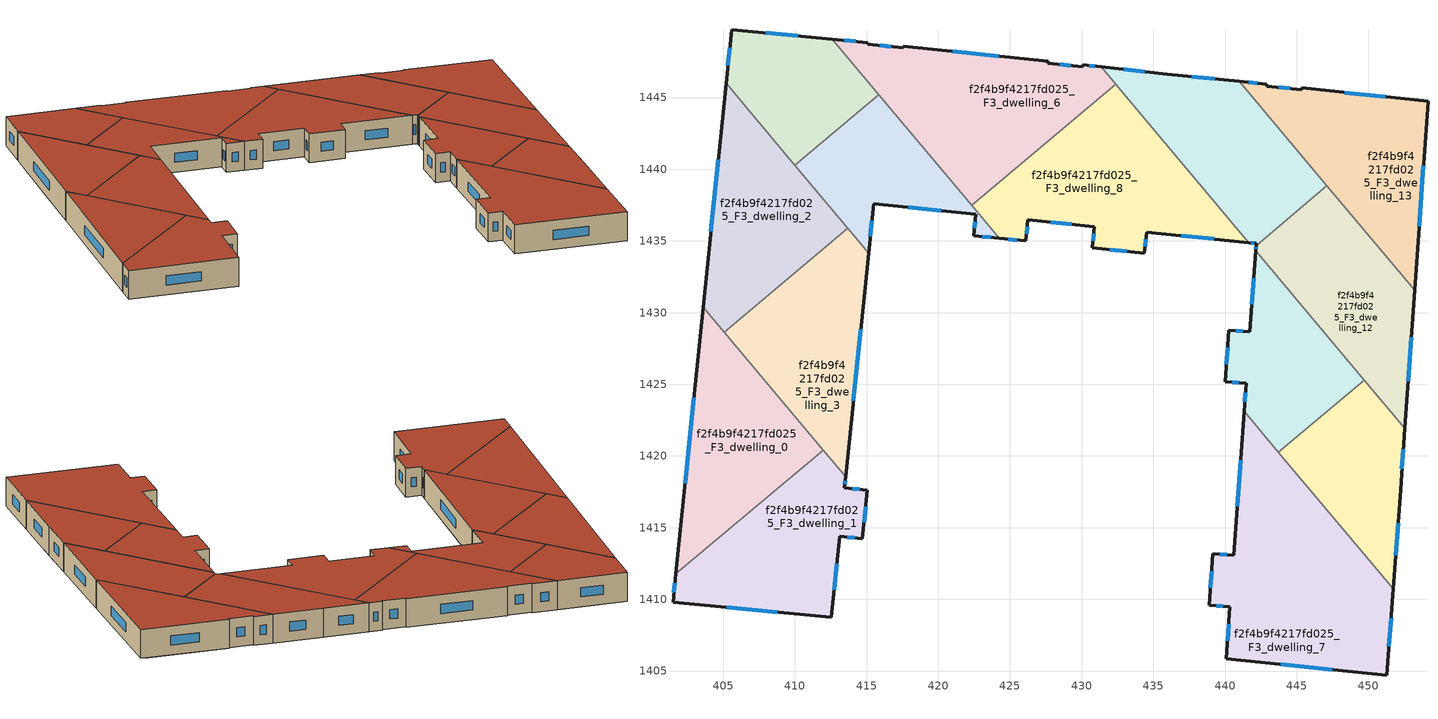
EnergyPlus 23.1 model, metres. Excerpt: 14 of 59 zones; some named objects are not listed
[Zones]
f2f4b9f4217fd025_F3_dwelling_0
 floor to f2f4b9f4217fd025_F2_dwelling_9 (EU_floor_Construction): 403.6,1430.38 411.97,1420.41 401.7,1411.78 z9
 wall outside (EU_wall_Construction): 403.6,1430.38 401.7,1411.78 z9:12
 wall to f2f4b9f4217fd025_F3_dwelling_1 (EU_wall_Construction): 401.7,1411.78 411.97,1420.41 z9:12
 wall to f2f4b9f4217fd025_F3_dwelling_3 (EU_wall_Construction): 411.97,1420.41 405.05,1428.64 z9:12
 wall to f2f4b9f4217fd025_F3_dwelling_2 (EU_wall_Construction): 405.05,1428.64 403.6,1430.38 z9:12
 window (EU_Window_Construction): 402.95,1424.05 402.34,1418.11 z10.02:10.98
 roof outside (EU_roof_Construction): 411.97,1420.41 403.6,1430.38 401.7,1411.78 z12
f2f4b9f4217fd025_F3_dwelling_1
 floor to f2f4b9f4217fd025_F2_dwelling_9 (EU_floor_Construction): 413.53,1418.55 413.45,1417.78 415.06,1417.61 414.7,1414.24 413.11,1414.4 412.53,1408.75 401.49,1409.81 401.7,1411.78 411.97,1420.41 z9
 wall outside (EU_wall_Construction): 401.7,1411.78 401.49,1409.81 412.53,1408.75 413.11,1414.4 414.7,1414.24 415.06,1417.61 413.45,1417.78 413.53,1418.55 z9:12
 wall to f2f4b9f4217fd025_F3_dwelling_3 (EU_wall_Construction): 413.53,1418.55 411.97,1420.41 z9:12
 window (EU_Window_Construction): 413.48,1418.04 413.51,1418.29 / 414.51,1417.67 414,1417.72 / 414.82,1415.39 414.94,1416.46 / 413.65,1414.35 414.16,1414.3 / 412.73,1410.68 412.91,1412.48 / 405.25,1409.45 408.78,1409.11 / 401.63,1411.11 401.56,1410.48 z10.02:10.98
 roof outside (EU_roof_Construction): 412.53,1408.75 413.11,1414.4 414.7,1414.24 415.06,1417.61 413.45,1417.78 413.53,1418.55 411.97,1420.41 401.7,1411.78 401.49,1409.81 z12
f2f4b9f4217fd025_F3_dwelling_10
 floor to f2f4b9f4217fd025_F2_dwelling_1 (EU_floor_Construction): 450,1412.8 451.74,1410.79 451.73,1410.74 z9
 floor to f2f4b9f4217fd025_F2_dwelling_2 (EU_floor_Construction): 446.63,1422.7 452.14,1416.33 451.74,1410.79 450,1412.8 443.73,1420.26 z9
 floor to f2f4b9f4217fd025_F2_dwelling_3 (EU_floor_Construction): 449.71,1425.29 452.54,1421.92 452.24,1417.65 452.14,1416.33 446.63,1422.7 z9
 wall outside (EU_wall_Construction): 451.73,1410.74 452.24,1417.65 452.54,1421.92 z9:12
 wall to f2f4b9f4217fd025_F3_dwelling_9 (EU_wall_Construction): 449.71,1425.29 443.73,1420.26 z9:12
 wall to f2f4b9f4217fd025_F3_dwelling_7 (EU_wall_Construction): 443.73,1420.26 451.73,1410.74 z9:12
 wall to f2f4b9f4217fd025_F3_dwelling_12 (EU_wall_Construction): 452.54,1421.92 449.71,1425.29 z9:12
 window (EU_Window_Construction): 451.91,1413.09 452.07,1415.3 / 452.34,1419.11 452.44,1420.47 z10.02:10.98
 roof outside (EU_roof_Construction): 451.73,1410.74 452.24,1417.65 452.54,1421.92 449.71,1425.29 443.73,1420.26 z12
f2f4b9f4217fd025_F3_dwelling_11
 floor to f2f4b9f4217fd025_F2_dwelling_7 (EU_floor_Construction): 436,1446.63 444.34,1437.01 441.87,1434.87 441.65,1434.89 432.59,1445.68 433.94,1446.85 435.96,1446.63 z9
 floor to f2f4b9f4217fd025_F2_dwelling_4 (EU_floor_Construction): 445.41,1437.93 445.67,1437.63 442.16,1434.68 442.17,1434.84 441.87,1434.87 z9
 floor to f2f4b9f4217fd025_F2_dwelling_14 (EU_floor_Construction): 433.94,1446.85 432.59,1445.68 431.36,1447.14 z9
 floor to f2f4b9f4217fd025_F2_dwelling_8 (EU_floor_Construction): 440.99,1446.13 446.83,1439.17 444.34,1437.01 436,1446.63 z9
 floor to f2f4b9f4217fd025_F2_dwelling_5 (EU_floor_Construction): 446.83,1439.17 447.11,1438.84 445.67,1437.63 445.41,1437.93 z9
 wall outside (EU_wall_Construction): 441.65,1434.89 442.17,1434.84 442.16,1434.68 / 440.99,1446.13 435.96,1446.63 431.36,1447.14 z9:12
 wall to f2f4b9f4217fd025_F3_dwelling_12 (EU_wall_Construction): 442.16,1434.68 447.11,1438.84 z9:12
 wall to f2f4b9f4217fd025_F3_dwelling_8 (EU_wall_Construction): 432.39,1445.93 441.65,1434.89 z9:12
 wall to f2f4b9f4217fd025_F3_dwelling_13 (EU_wall_Construction): 447.11,1438.84 440.99,1446.13 z9:12
 wall to f2f4b9f4217fd025_F3_dwelling_6 (EU_wall_Construction): 431.36,1447.14 432.39,1445.93 z9:12
 window (EU_Window_Construction): 441.83,1434.87 442,1434.86 / 434.4,1446.8 432.93,1446.97 / 439.28,1446.3 437.67,1446.46 z10.02:10.98
 roof outside (EU_roof_Construction): 447.11,1438.84 440.99,1446.13 435.96,1446.63 431.36,1447.14 441.65,1434.89 442.17,1434.84 442.16,1434.68 z12
f2f4b9f4217fd025_F3_dwelling_12
 floor to f2f4b9f4217fd025_F2_dwelling_4 (EU_floor_Construction): 445.67,1437.63 453.05,1429.11 452.58,1422.45 442.15,1434.48 442.16,1434.68 z9
 floor to f2f4b9f4217fd025_F2_dwelling_3 (EU_floor_Construction): 442.15,1434.48 452.58,1422.45 452.54,1421.92 442.14,1434.32 z9
 floor adiabatic (EU_floor_Construction): 447.11,1438.84 453.23,1431.56 453.05,1429.11 445.67,1437.63 z9
 wall outside (EU_wall_Construction): 442.16,1434.68 442.14,1434.32 / 452.54,1421.92 453.23,1431.56 z9:12
 wall to f2f4b9f4217fd025_F3_dwelling_13 (EU_wall_Construction): 453.23,1431.56 447.11,1438.84 z9:12
 wall to f2f4b9f4217fd025_F3_dwelling_9 (EU_wall_Construction): 442.14,1434.32 449.71,1425.29 z9:12
 window (EU_Window_Construction): 442.15,1434.55 442.14,1434.44 / 452.78,1425.2 452.99,1428.28 z10.02:10.98
 roof outside (EU_roof_Construction): 452.54,1421.92 453.23,1431.56 447.11,1438.84 442.16,1434.68 442.14,1434.32 z12
f2f4b9f4217fd025_F3_dwelling_13
 floor adiabatic (EU_floor_Construction): 454.16,1444.73 453.23,1431.56 446.83,1439.17 453.35,1444.82 z9
 floor to f2f4b9f4217fd025_F2_dwelling_8 (EU_floor_Construction): 453.35,1444.82 446.83,1439.17 440.99,1446.13 442.91,1445.94 442.9,1445.8 445.36,1445.55 445.35,1445.67 z9
 wall outside (EU_wall_Construction): 453.23,1431.56 454.16,1444.73 445.35,1445.67 445.36,1445.55 442.9,1445.8 442.91,1445.94 440.99,1446.13 z9:12
 window (EU_Window_Construction): 451.16,1445.05 448.35,1445.35 / 453.54,1436.04 453.84,1440.25 / 442.26,1446 441.64,1446.06 / 444.52,1445.64 443.74,1445.71 z10.02:10.98
 roof outside (EU_roof_Construction): 453.23,1431.56 454.16,1444.73 445.35,1445.67 445.36,1445.55 442.9,1445.8 442.91,1445.94 440.99,1446.13 z12
f2f4b9f4217fd025_F3_dwelling_2
 floor to f2f4b9f4217fd025_F2_dwelling_9 (EU_floor_Construction): 404.17,1435.99 408.23,1431.31 405.05,1428.64 403.6,1430.38 z9
 floor adiabatic (EU_floor_Construction): 405.19,1445.98 413.68,1435.88 408.23,1431.31 404.17,1435.99 z9
 wall outside (EU_wall_Construction): 405.19,1445.98 403.6,1430.38 z9:12
 wall to f2f4b9f4217fd025_F3_dwelling_3 (EU_wall_Construction): 405.05,1428.64 413.68,1435.88 z9:12
 wall to f2f4b9f4217fd025_F3_dwelling_4 (EU_wall_Construction): 409.98,1440.28 405.19,1445.98 z9:12
 wall to f2f4b9f4217fd025_F3_dwelling_5 (EU_wall_Construction): 413.68,1435.89 409.98,1440.28 z9:12
 window (EU_Window_Construction): 404.65,1440.67 404.14,1435.69 z10.02:10.98
 roof outside (EU_roof_Construction): 413.68,1435.88 405.19,1445.98 403.6,1430.38 405.05,1428.64 z12
f2f4b9f4217fd025_F3_dwelling_3
 floor to f2f4b9f4217fd025_F2_dwelling_10 (EU_floor_Construction): 412.05,1434.52 414.84,1431.3 414.73,1430.2 411.57,1427.46 408.23,1431.31 z9
 floor to f2f4b9f4217fd025_F2_dwelling_9 (EU_floor_Construction): 414.73,1430.2 413.53,1418.55 405.05,1428.64 408.23,1431.31 411.57,1427.46 z9
 floor to f2f4b9f4217fd025_F2_dwelling_11 (EU_floor_Construction): 413.68,1435.88 415.13,1434.15 414.84,1431.3 412.05,1434.52 z9
 wall outside (EU_wall_Construction): 413.53,1418.55 415.13,1434.15 z9:12
 wall to f2f4b9f4217fd025_F3_dwelling_5 (EU_wall_Construction): 415.13,1434.15 413.68,1435.88 z9:12
 window (EU_Window_Construction): 414.08,1423.86 414.59,1428.84 z10.02:10.98
 roof outside (EU_roof_Construction): 413.53,1418.55 415.13,1434.15 413.68,1435.88 405.05,1428.64 z12
f2f4b9f4217fd025_F3_dwelling_4
 floor to f2f4b9f4217fd025_F2_dwelling_11 (EU_floor_Construction): 405.51,1449.1 411.82,1441.82 409.98,1440.28 405.19,1445.98 z9
 floor to f2f4b9f4217fd025_F2_dwelling_12 (EU_floor_Construction): 410.88,1449.24 414.99,1444.49 411.82,1441.82 405.51,1449.1 405.58,1449.75 z9
 floor to f2f4b9f4217fd025_F2_dwelling_13 (EU_floor_Construction): 412.59,1449.07 415.84,1445.2 414.99,1444.49 410.88,1449.24 z9
 wall outside (EU_wall_Construction): 412.59,1449.08 405.58,1449.75 405.19,1445.98 z9:12
 wall to f2f4b9f4217fd025_F3_dwelling_5 (EU_wall_Construction): 409.98,1440.28 415.84,1445.2 z9:12
 wall to f2f4b9f4217fd025_F3_dwelling_6 (EU_wall_Construction): 415.84,1445.2 412.59,1449.08 z9:12
 window (EU_Window_Construction): 410.2,1449.3 407.96,1449.52 / 405.45,1448.47 405.32,1447.26 z10.02:10.98
 roof outside (EU_roof_Construction): 415.84,1445.2 412.59,1449.08 405.58,1449.75 405.19,1445.98 409.98,1440.28 z12
f2f4b9f4217fd025_F3_dwelling_5
 floor to f2f4b9f4217fd025_F2_dwelling_12 (EU_floor_Construction): 414.99,1444.49 421.52,1436.97 415.49,1437.59 411.82,1441.82 z9
 floor to f2f4b9f4217fd025_F2_dwelling_11 (EU_floor_Construction): 411.82,1441.82 415.49,1437.59 415.13,1434.15 409.98,1440.28 z9
 floor to f2f4b9f4217fd025_F2_dwelling_13 (EU_floor_Construction): 415.84,1445.2 422.66,1437.08 422.43,1436.88 421.52,1436.97 414.99,1444.49 z9
 floor to f2f4b9f4217fd025_F2_dwelling_6 (EU_floor_Construction): 422.66,1437.08 424.25,1435.18 422.47,1435.36 422.62,1436.86 422.43,1436.88 z9
 wall outside (EU_wall_Construction): 415.13,1434.15 415.49,1437.59 422.62,1436.86 422.47,1435.36 424.25,1435.18 z9:12
 wall to f2f4b9f4217fd025_F3_dwelling_8 (EU_wall_Construction): 424.25,1435.18 422.33,1437.48 z9:12
 wall to f2f4b9f4217fd025_F3_dwelling_6 (EU_wall_Construction): 422.33,1437.48 415.84,1445.2 z9:12
 window (EU_Window_Construction): 415.25,1435.32 415.37,1436.42 / 423.07,1435.3 423.64,1435.25 / 422.57,1436.35 422.52,1435.87 / 417.91,1437.34 420.19,1437.11 z10.02:10.98
 roof outside (EU_roof_Construction): 424.25,1435.18 415.84,1445.2 409.98,1440.28 415.13,1434.15 415.49,1437.59 422.62,1436.86 422.47,1435.36 z12
f2f4b9f4217fd025_F3_dwelling_6
 floor to f2f4b9f4217fd025_F2_dwelling_13 (EU_floor_Construction): 417.59,1448.59 425.16,1439.86 422.33,1437.48 412.59,1449.07 415.09,1448.83 415.08,1448.73 417.56,1448.47 417.57,1448.6 z9
 floor to f2f4b9f4217fd025_F2_dwelling_14 (EU_floor_Construction): 431.36,1447.14 432.39,1445.92 425.16,1439.86 417.59,1448.59 427.65,1447.52 427.65,1447.4 430.07,1447.14 430.08,1447.29 z9
 wall outside (EU_wall_Construction): 431.36,1447.14 430.08,1447.29 430.07,1447.14 427.65,1447.4 427.65,1447.52 417.57,1448.6 417.56,1448.47 415.08,1448.73 415.09,1448.83 412.59,1449.08 z9:12
 wall to f2f4b9f4217fd025_F3_dwelling_8 (EU_wall_Construction): 422.33,1437.48 432.39,1445.92 z9:12
 window (EU_Window_Construction): 416.72,1448.56 415.93,1448.64 / 424.22,1447.89 421,1448.23 / 429.25,1447.23 428.47,1447.32 / 430.93,1447.19 430.52,1447.24 / 414.24,1448.92 413.44,1448.99 z10.02:10.98
 roof outside (EU_roof_Construction): 432.39,1445.92 431.36,1447.14 430.08,1447.29 430.07,1447.14 427.65,1447.4 427.65,1447.52 417.57,1448.6 417.56,1448.47 415.08,1448.73 415.09,1448.83 412.59,1449.08 422.33,1437.48 z12
f2f4b9f4217fd025_F3_dwelling_7
 floor to f2f4b9f4217fd025_F2_dwelling_0 (EU_floor_Construction): 440.88,1416.87 451.3,1404.85 451.29,1404.69 440.09,1405.86 440.34,1409.49 438.89,1409.59 439.15,1413.17 440.6,1413.06 z9
 floor to f2f4b9f4217fd025_F2_dwelling_1 (EU_floor_Construction): 450,1412.8 451.73,1410.74 451.3,1404.85 440.88,1416.87 441.31,1422.82 z9
 floor to f2f4b9f4217fd025_F2_dwelling_2 (EU_floor_Construction): 441.33,1423.12 450,1412.8 441.31,1422.82 z9
 wall outside (EU_wall_Construction): 441.33,1423.12 440.6,1413.06 439.15,1413.17 438.89,1409.59 440.34,1409.49 440.09,1405.86 451.29,1404.69 451.73,1410.74 z9:12
 wall to f2f4b9f4217fd025_F3_dwelling_9 (EU_wall_Construction): 443.73,1420.26 441.33,1423.12 z9:12
 window (EU_Window_Construction): 451.44,1406.75 451.58,1408.68 / 443.9,1405.46 447.48,1405.09 / 440.26,1408.25 440.17,1407.1 / 439.39,1409.56 439.85,1409.52 / 439.06,1411.95 438.98,1410.81 / 440.11,1413.1 439.64,1413.13 / 441.08,1419.7 440.85,1416.48 z10.02:10.98
 roof outside (EU_roof_Construction): 451.29,1404.69 451.73,1410.74 441.33,1423.12 440.6,1413.06 439.15,1413.17 438.89,1409.59 440.34,1409.49 440.09,1405.86 z12
f2f4b9f4217fd025_F3_dwelling_8
 floor to f2f4b9f4217fd025_F2_dwelling_14 (EU_floor_Construction): 432.39,1445.92 432.59,1445.68 425.47,1439.51 425.16,1439.86 z9
 floor to f2f4b9f4217fd025_F2_dwelling_6 (EU_floor_Construction): 430.77,1444.11 438.48,1435.22 434.53,1435.62 434.38,1434.14 430.74,1434.52 430.89,1436 426.26,1436.48 426.1,1435 424.25,1435.18 422.66,1437.08 z9
 floor to f2f4b9f4217fd025_F2_dwelling_7 (EU_floor_Construction): 432.59,1445.68 441.65,1434.89 438.48,1435.22 430.77,1444.11 z9
 floor to f2f4b9f4217fd025_F2_dwelling_13 (EU_floor_Construction): 425.16,1439.86 425.47,1439.51 422.66,1437.08 422.33,1437.48 z9
 wall outside (EU_wall_Construction): 424.25,1435.18 426.1,1435 426.26,1436.48 430.89,1436 430.74,1434.52 434.38,1434.14 434.53,1435.62 441.65,1434.89 z9:12
 window (EU_Window_Construction): 426.15,1435.5 426.2,1435.98 / 424.88,1435.12 425.47,1435.06 / 436.95,1435.37 439.23,1435.14 / 434.43,1434.65 434.48,1435.12 / 431.98,1434.39 433.14,1434.27 / 430.84,1435.5 430.79,1435.02 / 427.83,1436.32 429.32,1436.16 z10.02:10.98
 roof outside (EU_roof_Construction): 441.65,1434.89 432.39,1445.92 422.33,1437.48 424.25,1435.18 426.1,1435 426.26,1436.48 430.89,1436 430.74,1434.52 434.38,1434.14 434.53,1435.62 z12
f2f4b9f4217fd025_F3_dwelling_9
 floor to f2f4b9f4217fd025_F2_dwelling_2 (EU_floor_Construction): 441.45,1428.67 446.63,1422.7 443.73,1420.26 441.33,1423.12 441.47,1425.08 440.01,1425.18 440.27,1428.75 z9
 floor to f2f4b9f4217fd025_F2_dwelling_3 (EU_floor_Construction): 442.14,1434.32 449.71,1425.29 446.63,1422.7 441.45,1428.67 441.73,1428.65 z9
 wall outside (EU_wall_Construction): 442.14,1434.32 441.73,1428.65 440.27,1428.75 440.01,1425.18 441.47,1425.08 441.33,1423.12 z9:12
 window (EU_Window_Construction): 442,1432.39 441.87,1430.58 / 441.42,1424.41 441.38,1423.79 / 440.51,1425.15 440.97,1425.11 / 440.18,1427.54 440.1,1426.4 / 441.23,1428.69 440.77,1428.72 z10.02:10.98
 roof outside (EU_roof_Construction): 449.71,1425.29 442.14,1434.32 441.73,1428.65 440.27,1428.75 440.01,1425.18 441.47,1425.08 441.33,1423.12 443.73,1420.26 z12
[Building]
EU S2 Campaign: North Axis=0; Terrain=City; Solar Distribution=FullExterior
[Site:Location]
Vienna: Latitude=48; Longitude=16.5; Time Zone=1; Elevation=183
[SizingPeriod:WeatherFileDays]
AnnualSizingPeriod: Begin Month=1; Begin Day of Month=1; End Month=12; End Day of Month=31; Day of Week for Start Day=Monday; Use Weather File Daylight Saving Period=No; Use Weather File Rain and Snow Indicators=No
[MATERIAL]
EU_InternalMass_Material: Roughness=MediumRough; Thickness=0.1; Conductivity=1; Density=1800; Specific Heat=900; Thermal Absorptance=0.9; Solar Absorptance=0.7; Visible Absorptance=0.7
[MATERIAL:NOMASS] Roughness=MediumRough; Thermal Absorptance=0.9; Solar Absorptance=0.7; Visible Absorptance=0.7
Name | Thermal Resistance
EU_wall_NoMass | 0.942466
EU_roof_NoMass | 0.551687
EU_floor_NoMass | 0.66527
[WINDOWMATERIAL:SIMPLEGLAZINGSYSTEM]
EU_Window_SimpleGlazing: UFactor=2.03367; Solar Heat Gain Coefficient=0.65; Visible Transmittance=0.65
[CONSTRUCTION]
EU_wall_Construction: EU_wall_NoMass
EU_roof_Construction: EU_roof_NoMass
EU_floor_Construction: EU_floor_NoMass
EU_Window_Construction: EU_Window_SimpleGlazing
EU_InternalMass_Construction: EU_InternalMass_Material
[ZONE] Type=1; Multiplier=1; Ceiling Height=autocalculate; Floor Area=autocalculate; Part of Total Floor Area=Yes
Name | Volume
f2f4b9f4217fd025_F3_dwelling_0; f2f4b9f4217fd025_F3_dwelling_1 | 261.927
f2f4b9f4217fd025_F3_dwelling_10 | 197.615
f2f4b9f4217fd025_F3_dwelling_11 | 261.428
f2f4b9f4217fd025_F3_dwelling_12 | 261.423
f2f4b9f4217fd025_F3_dwelling_13 | 261.44
f2f4b9f4217fd025_F3_dwelling_2 | 260.972
f2f4b9f4217fd025_F3_dwelling_3 | 260.931
f2f4b9f4217fd025_F3_dwelling_4 | 183.403
f2f4b9f4217fd025_F3_dwelling_5 | 183.392
f2f4b9f4217fd025_F3_dwelling_6 | 328.792
f2f4b9f4217fd025_F3_dwelling_7 | 410.484
f2f4b9f4217fd025_F3_dwelling_8 | 328.75
f2f4b9f4217fd025_F3_dwelling_9 | 197.635
[INTERNALMASS] Construction=EU_InternalMass_Construction
Name | Zone or ZoneList | Surface Area
f2f4b9f4217fd025_F3_dwelling_0_EU_InternalMass | f2f4b9f4217fd025_F3_dwelling_0 | 87.3106
f2f4b9f4217fd025_F3_dwelling_1_EU_InternalMass | f2f4b9f4217fd025_F3_dwelling_1 | 87.3105
f2f4b9f4217fd025_F3_dwelling_2_EU_InternalMass | f2f4b9f4217fd025_F3_dwelling_2 | 86.9882
f2f4b9f4217fd025_F3_dwelling_3_EU_InternalMass | f2f4b9f4217fd025_F3_dwelling_3 | 86.9802
f2f4b9f4217fd025_F3_dwelling_4_EU_InternalMass | f2f4b9f4217fd025_F3_dwelling_4 | 61.1355
f2f4b9f4217fd025_F3_dwelling_5_EU_InternalMass | f2f4b9f4217fd025_F3_dwelling_5 | 61.1289
f2f4b9f4217fd025_F3_dwelling_6_EU_InternalMass | f2f4b9f4217fd025_F3_dwelling_6 | 109.596
f2f4b9f4217fd025_F3_dwelling_7_EU_InternalMass | f2f4b9f4217fd025_F3_dwelling_7 | 136.826
f2f4b9f4217fd025_F3_dwelling_8_EU_InternalMass | f2f4b9f4217fd025_F3_dwelling_8 | 109.585
f2f4b9f4217fd025_F3_dwelling_9_EU_InternalMass | f2f4b9f4217fd025_F3_dwelling_9 | 65.8782
f2f4b9f4217fd025_F3_dwelling_10_EU_InternalMass | f2f4b9f4217fd025_F3_dwelling_10 | 65.8719
f2f4b9f4217fd025_F3_dwelling_11_EU_InternalMass | f2f4b9f4217fd025_F3_dwelling_11 | 87.1427
f2f4b9f4217fd025_F3_dwelling_12_EU_InternalMass | f2f4b9f4217fd025_F3_dwelling_12 | 87.1437
f2f4b9f4217fd025_F3_dwelling_13_EU_InternalMass | f2f4b9f4217fd025_F3_dwelling_13 | 87.1471
[OTHEREQUIPMENT] Fuel Type=Electricity; Design Level Calculation Method=Watts/Area; Power per Zone Floor Area=1; Fraction Latent=0; Fraction Radiant=0; Fraction Lost=0; Carbon Dioxide Generation Rate=0; EndUse Subcategory=EU_Step8_InternalGains
Name | Zone or ZoneList or Space or SpaceList | Schedule
EU_Step8_InternalGain_f2f4b9f4217fd025_F3_dwelling_0_f000 | f2f4b9f4217fd025_F3_dwelling_0 | EU_Step8_GainSchedule_f2f4b9f4217fd025_F3_dwelling_0_f000
EU_Step8_InternalGain_f2f4b9f4217fd025_F3_dwelling_1_f000 | f2f4b9f4217fd025_F3_dwelling_1 | EU_Step8_GainSchedule_f2f4b9f4217fd025_F3_dwelling_1_f000
EU_Step8_InternalGain_f2f4b9f4217fd025_F3_dwelling_2_f000 | f2f4b9f4217fd025_F3_dwelling_2 | EU_Step8_GainSchedule_f2f4b9f4217fd025_F3_dwelling_2_f000
EU_Step8_InternalGain_f2f4b9f4217fd025_F3_dwelling_3_f000 | f2f4b9f4217fd025_F3_dwelling_3 | EU_Step8_GainSchedule_f2f4b9f4217fd025_F3_dwelling_3_f000
EU_Step8_InternalGain_f2f4b9f4217fd025_F3_dwelling_4_f000 | f2f4b9f4217fd025_F3_dwelling_4 | EU_Step8_GainSchedule_f2f4b9f4217fd025_F3_dwelling_4_f000
EU_Step8_InternalGain_f2f4b9f4217fd025_F3_dwelling_5_f000 | f2f4b9f4217fd025_F3_dwelling_5 | EU_Step8_GainSchedule_f2f4b9f4217fd025_F3_dwelling_5_f000
EU_Step8_InternalGain_f2f4b9f4217fd025_F3_dwelling_6_f000 | f2f4b9f4217fd025_F3_dwelling_6 | EU_Step8_GainSchedule_f2f4b9f4217fd025_F3_dwelling_6_f000
EU_Step8_InternalGain_f2f4b9f4217fd025_F3_dwelling_7_f000 | f2f4b9f4217fd025_F3_dwelling_7 | EU_Step8_GainSchedule_f2f4b9f4217fd025_F3_dwelling_7_f000
EU_Step8_InternalGain_f2f4b9f4217fd025_F3_dwelling_8_f000 | f2f4b9f4217fd025_F3_dwelling_8 | EU_Step8_GainSchedule_f2f4b9f4217fd025_F3_dwelling_8_f000
EU_Step8_InternalGain_f2f4b9f4217fd025_F3_dwelling_9_f000 | f2f4b9f4217fd025_F3_dwelling_9 | EU_Step8_GainSchedule_f2f4b9f4217fd025_F3_dwelling_9_f000
EU_Step8_InternalGain_f2f4b9f4217fd025_F3_dwelling_10_f000 | f2f4b9f4217fd025_F3_dwelling_10 | EU_Step8_GainSchedule_f2f4b9f4217fd025_F3_dwelling_10_f000
EU_Step8_InternalGain_f2f4b9f4217fd025_F3_dwelling_11_f000 | f2f4b9f4217fd025_F3_dwelling_11 | EU_Step8_GainSchedule_f2f4b9f4217fd025_F3_dwelling_11_f000
EU_Step8_InternalGain_f2f4b9f4217fd025_F3_dwelling_12_f000 | f2f4b9f4217fd025_F3_dwelling_12 | EU_Step8_GainSchedule_f2f4b9f4217fd025_F3_dwelling_12_f000
EU_Step8_InternalGain_f2f4b9f4217fd025_F3_dwelling_13_f000 | f2f4b9f4217fd025_F3_dwelling_13 | EU_Step8_GainSchedule_f2f4b9f4217fd025_F3_dwelling_13_f000
[ZONEVENTILATION:DESIGNFLOWRATE] Schedule=EU_AlwaysOn; Design Flow Rate Calculation Method=AirChanges/Hour; Air Changes per Hour=0.530523; Ventilation Type=Natural; Fan Pressure Rise=0; Fan Total Efficiency=1; Constant Term Coefficient=1; Temperature Term Coefficient=0; Velocity Term Coefficient=0; Velocity Squared Term Coefficient=0; Minimum Indoor Temperature=-100; Maximum Indoor Temperature=100; Delta Temperature=-100; Minimum Outdoor Temperature=-100; Maximum Outdoor Temperature=100; Maximum Wind Speed=40
Name | Zone or ZoneList or Space or SpaceList
EU_ConstantAir_f2f4b9f4217fd025_F3_dwelling_0 | f2f4b9f4217fd025_F3_dwelling_0
EU_ConstantAir_f2f4b9f4217fd025_F3_dwelling_1 | f2f4b9f4217fd025_F3_dwelling_1
EU_ConstantAir_f2f4b9f4217fd025_F3_dwelling_2 | f2f4b9f4217fd025_F3_dwelling_2
EU_ConstantAir_f2f4b9f4217fd025_F3_dwelling_3 | f2f4b9f4217fd025_F3_dwelling_3
EU_ConstantAir_f2f4b9f4217fd025_F3_dwelling_4 | f2f4b9f4217fd025_F3_dwelling_4
EU_ConstantAir_f2f4b9f4217fd025_F3_dwelling_5 | f2f4b9f4217fd025_F3_dwelling_5
EU_ConstantAir_f2f4b9f4217fd025_F3_dwelling_6 | f2f4b9f4217fd025_F3_dwelling_6
EU_ConstantAir_f2f4b9f4217fd025_F3_dwelling_7 | f2f4b9f4217fd025_F3_dwelling_7
EU_ConstantAir_f2f4b9f4217fd025_F3_dwelling_8 | f2f4b9f4217fd025_F3_dwelling_8
EU_ConstantAir_f2f4b9f4217fd025_F3_dwelling_9 | f2f4b9f4217fd025_F3_dwelling_9
EU_ConstantAir_f2f4b9f4217fd025_F3_dwelling_10 | f2f4b9f4217fd025_F3_dwelling_10
EU_ConstantAir_f2f4b9f4217fd025_F3_dwelling_11 | f2f4b9f4217fd025_F3_dwelling_11
EU_ConstantAir_f2f4b9f4217fd025_F3_dwelling_12 | f2f4b9f4217fd025_F3_dwelling_12
EU_ConstantAir_f2f4b9f4217fd025_F3_dwelling_13 | f2f4b9f4217fd025_F3_dwelling_13
[HVACTEMPLATE:ZONE:IDEALLOADSAIRSYSTEM] System Availability Schedule=EU_AlwaysOn; Maximum Heating Supply Air Temperature=50; Minimum Cooling Supply Air Temperature=13; Maximum Heating Supply Air Humidity Ratio=0.0156; Minimum Cooling Supply Air Humidity Ratio=0.0077; Heating Limit=NoLimit; Cooling Limit=NoLimit; Heating Availability Schedule=EU_AlwaysOn; Cooling Availability Schedule=EU_CoolingOff; Dehumidification Control Type=ConstantSensibleHeatRatio; Cooling Sensible Heat Ratio=0.7; Dehumidification Setpoint=60; Humidification Control Type=None; Humidification Setpoint=30; Outdoor Air Method=None; Outdoor Air Flow Rate per Person=0.00944; Outdoor Air Flow Rate per Zone Floor Area=0; Outdoor Air Flow Rate per Zone=0; Demand Controlled Ventilation Type=None; Outdoor Air Economizer Type=NoEconomizer; Heat Recovery Type=None; Sensible Heat Recovery Effectiveness=0.7; Latent Heat Recovery Effectiveness=0.65
Name | Template Thermostat
f2f4b9f4217fd025_F3_dwelling_0 | EU_HeatOnly_f2f4b9f4217fd025_F3_dwelling_0
f2f4b9f4217fd025_F3_dwelling_1 | EU_HeatOnly_f2f4b9f4217fd025_F3_dwelling_1
f2f4b9f4217fd025_F3_dwelling_2 | EU_HeatOnly_f2f4b9f4217fd025_F3_dwelling_2
f2f4b9f4217fd025_F3_dwelling_3 | EU_HeatOnly_f2f4b9f4217fd025_F3_dwelling_3
f2f4b9f4217fd025_F3_dwelling_4 | EU_HeatOnly_f2f4b9f4217fd025_F3_dwelling_4
f2f4b9f4217fd025_F3_dwelling_5 | EU_HeatOnly_f2f4b9f4217fd025_F3_dwelling_5
f2f4b9f4217fd025_F3_dwelling_6 | EU_HeatOnly_f2f4b9f4217fd025_F3_dwelling_6
f2f4b9f4217fd025_F3_dwelling_7 | EU_HeatOnly_f2f4b9f4217fd025_F3_dwelling_7
f2f4b9f4217fd025_F3_dwelling_8 | EU_HeatOnly_f2f4b9f4217fd025_F3_dwelling_8
f2f4b9f4217fd025_F3_dwelling_9 | EU_HeatOnly_f2f4b9f4217fd025_F3_dwelling_9
f2f4b9f4217fd025_F3_dwelling_10 | EU_HeatOnly_f2f4b9f4217fd025_F3_dwelling_10
f2f4b9f4217fd025_F3_dwelling_11 | EU_HeatOnly_f2f4b9f4217fd025_F3_dwelling_11
f2f4b9f4217fd025_F3_dwelling_12 | EU_HeatOnly_f2f4b9f4217fd025_F3_dwelling_12
f2f4b9f4217fd025_F3_dwelling_13 | EU_HeatOnly_f2f4b9f4217fd025_F3_dwelling_13
[SIZING:ZONE] Zone Cooling Design Supply Air Temperature Input Method=SupplyAirTemperature; Zone Cooling Design Supply Air Temperature=13; Zone Heating Design Supply Air Temperature Input Method=SupplyAirTemperature; Zone Heating Design Supply Air Temperature=50; Zone Cooling Design Supply Air Humidity Ratio=0.008; Zone Heating Design Supply Air Humidity Ratio=0.008; Cooling Design Air Flow Method=DesignDay; Cooling Design Air Flow Rate=0; Cooling Minimum Air Flow per Zone Floor Area=0.000762; Cooling Minimum Air Flow=0; Cooling Minimum Air Flow Fraction=0.2; Heating Design Air Flow Method=DesignDay; Heating Design Air Flow Rate=0; Heating Maximum Air Flow per Zone Floor Area=0.002032; Heating Maximum Air Flow=0.141576; Heating Maximum Air Flow Fraction=0.3; Account for Dedicated Outdoor Air System=No; Dedicated Outdoor Air System Control Strategy=NeutralSupplyAir; Dedicated Outdoor Air Low Setpoint Temperature for Design=autosize; Dedicated Outdoor Air High Setpoint Temperature for Design=autosize; Zone Load Sizing Method=Sensible Load Only No Latent Load; Zone Latent Cooling Design Supply Air Humidity Ratio Input Method=HumidityRatioDifference; Zone Cooling Design Supply Air Humidity Ratio Difference=0.005; Zone Latent Heating Design Supply Air Humidity Ratio Input Method=HumidityRatioDifference; Zone Humidification Design Supply Air Humidity Ratio Difference=0.005
f2f4b9f4217fd025_F3_dwelling_0; f2f4b9f4217fd025_F3_dwelling_1; f2f4b9f4217fd025_F3_dwelling_2; f2f4b9f4217fd025_F3_dwelling_3; f2f4b9f4217fd025_F3_dwelling_4; f2f4b9f4217fd025_F3_dwelling_5; f2f4b9f4217fd025_F3_dwelling_6; f2f4b9f4217fd025_F3_dwelling_7; f2f4b9f4217fd025_F3_dwelling_8; f2f4b9f4217fd025_F3_dwelling_9; f2f4b9f4217fd025_F3_dwelling_10; f2f4b9f4217fd025_F3_dwelling_11; f2f4b9f4217fd025_F3_dwelling_12; f2f4b9f4217fd025_F3_dwelling_13
[SCHEDULE:CONSTANT]
Name | Hourly Value
EU_AlwaysOn | 1
EU_CoolingOff | 0
[SCHEDULE:FILE] Column Number=1; Rows to Skip at Top=0; Number of Hours of Data=8760; Column Separator=Comma; Interpolate to Timestep=No; Minutes per Item=60; Adjust Schedule for Daylight Savings=Yes
Name | File
EU_Step8_GainSchedule_f2f4b9f4217fd025_F3_dwelling_0_f000 | ../../schedules/f2f4b9f4217fd025/f2f4b9f4217fd025_F3_dwelling_0_f000_gain.csv
EU_Step8_GainSchedule_f2f4b9f4217fd025_F3_dwelling_1_f000 | ../../schedules/f2f4b9f4217fd025/f2f4b9f4217fd025_F3_dwelling_1_f000_gain.csv
EU_Step8_GainSchedule_f2f4b9f4217fd025_F3_dwelling_2_f000 | ../../schedules/f2f4b9f4217fd025/f2f4b9f4217fd025_F3_dwelling_2_f000_gain.csv
EU_Step8_GainSchedule_f2f4b9f4217fd025_F3_dwelling_3_f000 | ../../schedules/f2f4b9f4217fd025/f2f4b9f4217fd025_F3_dwelling_3_f000_gain.csv
EU_Step8_GainSchedule_f2f4b9f4217fd025_F3_dwelling_4_f000 | ../../schedules/f2f4b9f4217fd025/f2f4b9f4217fd025_F3_dwelling_4_f000_gain.csv
EU_Step8_GainSchedule_f2f4b9f4217fd025_F3_dwelling_5_f000 | ../../schedules/f2f4b9f4217fd025/f2f4b9f4217fd025_F3_dwelling_5_f000_gain.csv
EU_Step8_GainSchedule_f2f4b9f4217fd025_F3_dwelling_6_f000 | ../../schedules/f2f4b9f4217fd025/f2f4b9f4217fd025_F3_dwelling_6_f000_gain.csv
EU_Step8_GainSchedule_f2f4b9f4217fd025_F3_dwelling_7_f000 | ../../schedules/f2f4b9f4217fd025/f2f4b9f4217fd025_F3_dwelling_7_f000_gain.csv
EU_Step8_GainSchedule_f2f4b9f4217fd025_F3_dwelling_8_f000 | ../../schedules/f2f4b9f4217fd025/f2f4b9f4217fd025_F3_dwelling_8_f000_gain.csv
EU_Step8_GainSchedule_f2f4b9f4217fd025_F3_dwelling_9_f000 | ../../schedules/f2f4b9f4217fd025/f2f4b9f4217fd025_F3_dwelling_9_f000_gain.csv
EU_Step8_GainSchedule_f2f4b9f4217fd025_F3_dwelling_10_f000 | ../../schedules/f2f4b9f4217fd025/f2f4b9f4217fd025_F3_dwelling_10_f000_gain.csv
EU_Step8_GainSchedule_f2f4b9f4217fd025_F3_dwelling_11_f000 | ../../schedules/f2f4b9f4217fd025/f2f4b9f4217fd025_F3_dwelling_11_f000_gain.csv
EU_Step8_GainSchedule_f2f4b9f4217fd025_F3_dwelling_12_f000 | ../../schedules/f2f4b9f4217fd025/f2f4b9f4217fd025_F3_dwelling_12_f000_gain.csv
EU_Step8_GainSchedule_f2f4b9f4217fd025_F3_dwelling_13_f000 | ../../schedules/f2f4b9f4217fd025/f2f4b9f4217fd025_F3_dwelling_13_f000_gain.csv
